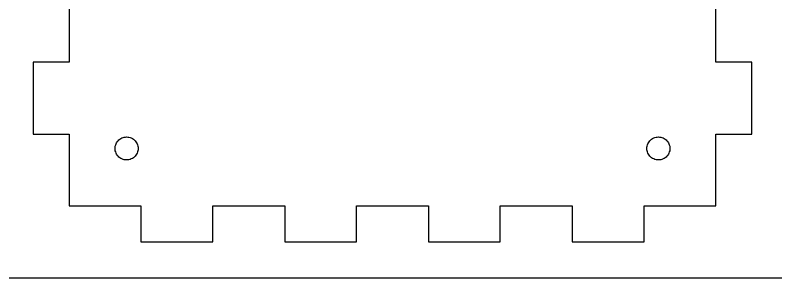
# Model space of a CAD drawing. Header units: millimetres. Extents: x 0 to 800, y 0 to 420.
# Drawn here: x 487.5 to 593.3, y 0 to 36.5 of the extents above; entities that cross this region are included whole.
import ezdxf

# ---------------------------------------------------------------- set-up
doc = ezdxf.new("R2010")
doc.units = ezdxf.units.MM
doc.header["$MEASUREMENT"] = 0
doc.layers.add('Sheet', color=18, linetype='Continuous', true_color=0x000000)

msp = doc.modelspace()

# ---------------------------------------------------------------- linework, layer by layer
at = {"color": 7, "true_color": 0xffffff}
msp.add_lwpolyline([(495, 40), (495, 30), (490, 30), (490, 20), (495, 20), (495, 10), (505, 10), (505, 5), (515, 5), (515, 10), (525, 10), (525, 5), (535, 5), (535, 10), (545, 10), (545, 5), (555, 5), (555, 10), (565, 10), (565, 5), (575, 5), (575, 10), (585, 10), (585, 20), (590, 20), (590, 30), (585, 30), (585, 40)], dxfattribs=at)
for points in [[(502.06, 16.71), (501.93, 16.81), (501.81, 16.93), (501.71, 17.06), (501.61, 17.2), (501.54, 17.35), (501.48, 17.51), (501.43, 17.67), (501.41, 17.83), (501.4, 18), (501.41, 18.17), (501.43, 18.33), (501.48, 18.49), (501.54, 18.65), (501.61, 18.8), (501.71, 18.94), (501.81, 19.07), (501.93, 19.19), (502.06, 19.29), (502.2, 19.39), (502.35, 19.46), (502.51, 19.52), (502.67, 19.57), (502.83, 19.59), (503, 19.6), (503.17, 19.59), (503.33, 19.57), (503.49, 19.52), (503.65, 19.46), (503.8, 19.39), (503.94, 19.29), (504.07, 19.19), (504.19, 19.07), (504.29, 18.94), (504.39, 18.8), (504.46, 18.65), (504.52, 18.49), (504.56, 18.33), (504.59, 18.17), (504.6, 18), (504.59, 17.83), (504.56, 17.67), (504.52, 17.51), (504.46, 17.35), (504.39, 17.2), (504.29, 17.06), (504.19, 16.93), (504.07, 16.81), (503.94, 16.71), (503.8, 16.61), (503.65, 16.54), (503.49, 16.48), (503.33, 16.43), (503.17, 16.41), (503, 16.4), (502.83, 16.41), (502.67, 16.43), (502.51, 16.48), (502.35, 16.54), (502.2, 16.61)], [(575.61, 17.2), (575.54, 17.35), (575.48, 17.51), (575.43, 17.67), (575.41, 17.83), (575.4, 18), (575.41, 18.17), (575.43, 18.33), (575.48, 18.49), (575.54, 18.65), (575.61, 18.8), (575.71, 18.94), (575.81, 19.07), (575.93, 19.19), (576.06, 19.29), (576.2, 19.39), (576.35, 19.46), (576.51, 19.52), (576.67, 19.57), (576.83, 19.59), (577, 19.6), (577.17, 19.59), (577.33, 19.57), (577.49, 19.52), (577.65, 19.46), (577.8, 19.39), (577.94, 19.29), (578.07, 19.19), (578.19, 19.07), (578.29, 18.94), (578.39, 18.8), (578.46, 18.65), (578.52, 18.49), (578.57, 18.33), (578.59, 18.17), (578.6, 18), (578.59, 17.83), (578.57, 17.67), (578.52, 17.51), (578.46, 17.35), (578.39, 17.2), (578.29, 17.06), (578.19, 16.93), (578.07, 16.81), (577.94, 16.71), (577.8, 16.61), (577.65, 16.54), (577.49, 16.48), (577.33, 16.43), (577.17, 16.41), (577, 16.4), (576.83, 16.41), (576.67, 16.43), (576.51, 16.48), (576.35, 16.54), (576.2, 16.61), (576.06, 16.71), (575.93, 16.81), (575.81, 16.93), (575.71, 17.06)]]:
    msp.add_lwpolyline(points, close=True, dxfattribs=at)
at = {"layer": 'Sheet', "color": 18, "true_color": 0x000000}
msp.add_lwpolyline([(0, 0), (800, 0), (800, 420), (0, 420)], close=True, dxfattribs=at)

doc.saveas('drawing.dxf')
